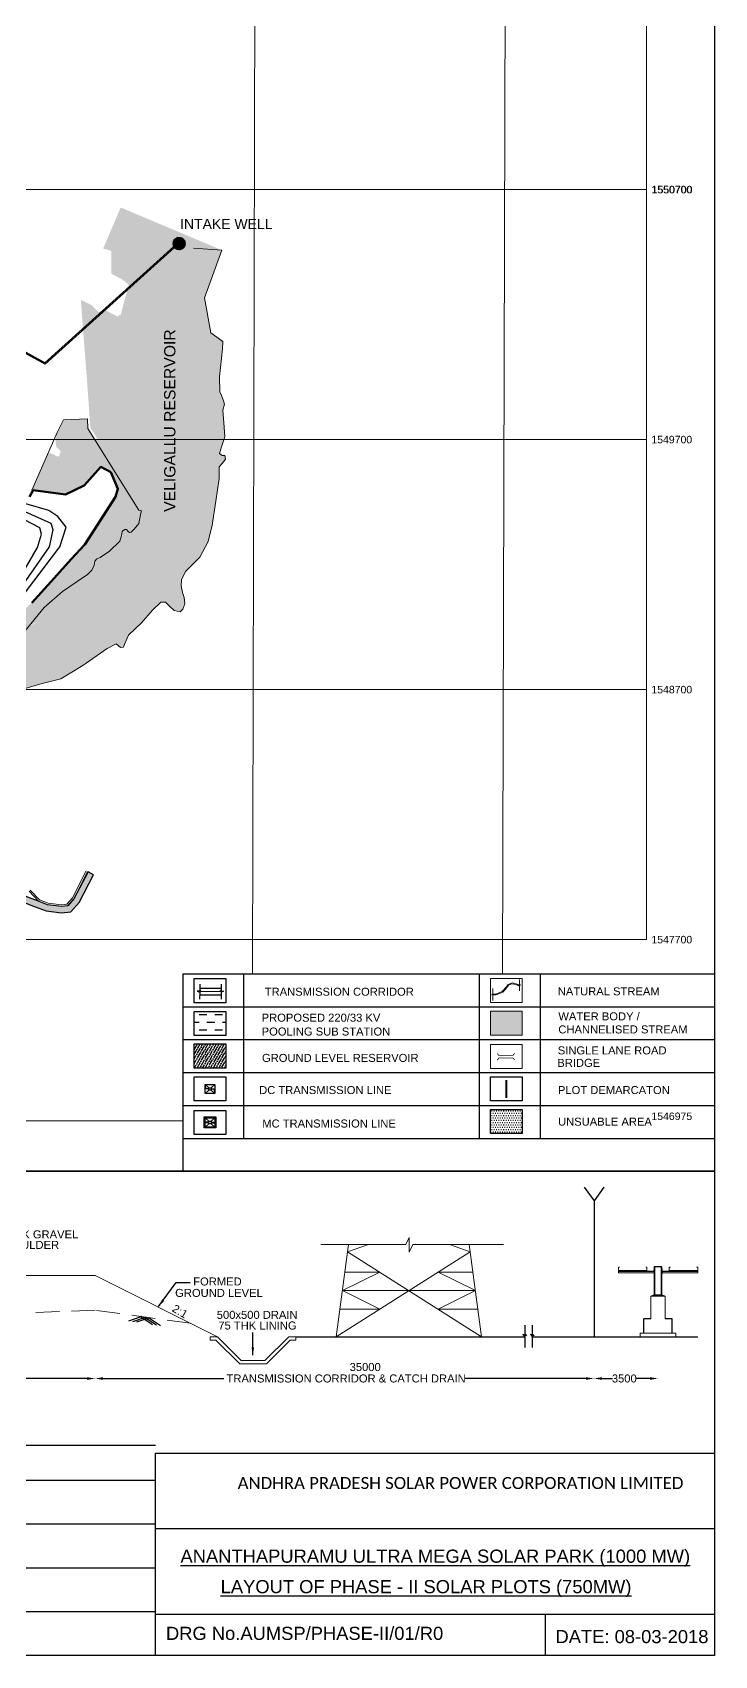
# Model space of a CAD drawing. Header units: metres. Extents: x 166708 to 226832, y 1503833 to 1555994.
# Drawn here: x 224105 to 226832, y 1544836 to 1551328 of the extents above; entities that cross this region are included whole.
import ezdxf

# ---------------------------------------------------------------- set-up
doc = ezdxf.new("R2010")
doc.units = ezdxf.units.M
doc.header["$MEASUREMENT"] = 0
doc.header["$PDMODE"] = 1
doc.linetypes.add('DASHED', pattern=[0.75, 0.5, -0.25])
for name, color, linetype in [('2 M CONTOUR', 33, 'Continuous'), ('CART TRACK', 30, 'Continuous'), ('Details', 7, 'Continuous'), ('EXCAVATED CANAL', 160, 'Continuous'), ('FINAL STAGE -2 BOUNDARY', 1, 'Continuous'), ('GRID', 8, 'Continuous'), ('name power lines', 1, 'Continuous'), ('Names', 254, 'Continuous'), ('Schematic presentation CT', 6, 'Continuous'), ('UT & SP', 1, 'Continuous')]:
    doc.layers.add(name, color=color, linetype=linetype)
for name, color, linetype, lineweight in [('rcc', 6, 'Continuous', 30), ('Revised Grid', 7, 'Continuous', 0), ('STREAM', 140, 'Continuous', 0), ('UUL', 5, 'Continuous', 30)]:
    doc.layers.add(name, color=color, linetype=linetype, lineweight=lineweight)
doc.layers.add('SUBMERGENCE AREA', color=7, linetype='Continuous', lineweight=80, true_color=0x777c88)
doc.styles.add('ARIAL NARROW', font='arial.ttf', dxfattribs={"height": 300})
doc.styles.add('ROMANS', font='romans')
doc.styles.get("Standard").update_dxf_attribs({"font": 'arial.ttf'})
doc.dimstyles.new('STANDARD$0', dxfattribs={"dimscale": 88.888889, "dimtxt": 0.02, "dimasz": 0.02, "dimexe": 0.05, "dimexo": 0.1, "dimgap": 0.002, "dimtad": 2, "dimdec": 0, "dimzin": 1, "dimdsep": 46, "dimtxsty": 'ARIAL NARROW', "dimblk": 'OBLIQUE', "dimcen": 0.09, "dimadec": 0, "dimazin": 0, "dimtfac": 1, "dimtdec": 4, "dimtofl": 0, "dimtmove": 0, "dimatfit": 3, "dimfxl": 1, "dimtolj": 1, "dimtzin": 1, "dimarcsym": 0})
doc.dimstyles.new('STANDARD$7', dxfattribs={"dimscale": 2, "dimtxt": 2.5, "dimasz": 2, "dimexe": 1.25, "dimexo": 0.625, "dimtad": 1, "dimdec": 0, "dimdsep": 46, "dimlunit": 6, "dimtxsty": 'ROMANS', "dimcen": 2.5, "dimadec": 0, "dimazin": 0, "dimtfac": 1, "dimtdec": 0, "dimtmove": 1, "dimatfit": 3, "dimfxl": 1.25, "dimtolj": 1, "dimtzin": 0, "dimarcsym": 0})

# ---------------------------------------------------------------- blocks, each defined once
blk = doc.blocks.new('*D34')
at = {"layer": 'DEFPOINTS', "color": 0, "linetype": 'Continuous', "lineweight": -2, "ltscale": 50, "transparency": 16777216}
for p in [(224355.8, 1546356.3), (226350.3, 1546111.9), (226350.3, 1545944.5)]:
    blk.add_point(p, dxfattribs=at)
at = {"layer": 'Details', "linetype": 'Continuous', "lineweight": -2, "ltscale": 50, "transparency": 16777216}
for p, q in [((224387.8, 1545944.5), (224870.5, 1545944.5)), ((226318.3, 1545944.5), (225835.7, 1545944.5))]:
    blk.add_line(p, q, dxfattribs=at)
for points in [[(224387.8, 1545949.9), (224387.8, 1545939.2), (224355.8, 1545944.5)], [(226318.3, 1545949.9), (226318.3, 1545939.2), (226350.3, 1545944.5)]]:
    blk.add_solid(points, dxfattribs=at)
at = {"layer": 'Details', "color": 0, "linetype": 'Continuous', "ltscale": 50, "transparency": 16777216, "insert": (225353.1, 1545944.5), "char_height": 32, "attachment_point": 5}
blk.add_mtext('\\A1; TRANSMISSION CORRIDOR & CATCH DRAIN', dxfattribs=at)
blk = doc.blocks.new('*D38')
at = {"layer": 'DEFPOINTS', "color": 0, "linetype": 'Continuous', "lineweight": -2, "ltscale": 50, "transparency": 16777216}
for p in [(224355.8, 1546356.3), (221464.7, 1546190.3), (221464.7, 1545944.5)]:
    blk.add_point(p, dxfattribs=at)
at = {"layer": 'Details', "linetype": 'Continuous', "lineweight": -2, "ltscale": 50, "transparency": 16777216}
for p, q in [((221496.7, 1545944.5), (222849.9, 1545944.5)), ((224323.8, 1545944.5), (222970.6, 1545944.5))]:
    blk.add_line(p, q, dxfattribs=at)
for points in [[(221496.7, 1545949.9), (221496.7, 1545939.2), (221464.7, 1545944.5)], [(224323.8, 1545949.9), (224323.8, 1545939.2), (224355.8, 1545944.5)]]:
    blk.add_solid(points, dxfattribs=at)
at = {"layer": 'Details', "color": 0, "linetype": 'Continuous', "ltscale": 50, "transparency": 16777216, "insert": (222910.2, 1545944.5), "char_height": 32, "attachment_point": 5}
blk.add_mtext('\\A1;65000', dxfattribs=at)
blk = doc.blocks.new('*D39')
at = {"layer": 'DEFPOINTS', "color": 0, "linetype": 'Continuous', "lineweight": -2, "ltscale": 50, "transparency": 16777216}
for p in [(226350.3, 1546111.9), (226606.3, 1546111.9), (226350.3, 1545944.5)]:
    blk.add_point(p, dxfattribs=at)
at = {"layer": 'Details', "linetype": 'Continuous', "lineweight": -2, "ltscale": 50, "transparency": 16777216}
for p, q in [((226382.3, 1545944.5), (226423.5, 1545944.5)), ((226574.3, 1545944.5), (226519.1, 1545944.5))]:
    blk.add_line(p, q, dxfattribs=at)
for points in [[(226382.3, 1545949.9), (226382.3, 1545939.2), (226350.3, 1545944.5)], [(226574.3, 1545949.9), (226574.3, 1545939.2), (226606.3, 1545944.5)]]:
    blk.add_solid(points, dxfattribs=at)
at = {"layer": 'Details', "color": 0, "linetype": 'Continuous', "ltscale": 50, "transparency": 16777216, "insert": (226471.3, 1545944.5), "char_height": 32, "attachment_point": 5}
blk.add_mtext('\\A1;3500', dxfattribs=at)
blk = doc.blocks.new('TT')
at = {"layer": 'name power lines', "color": 0, "linetype": 'Continuous', "lineweight": 9, "ltscale": 190}
for p, q in [((-618, 323), (-21, 323)), ((-510, -323), (-423, 323)), ((-510, -323), (430, 272)), ((-430, 272), (-284, 323)), ((-430, 272), (510, -323)), ((27, 323), (663, 323)), ((284, 323), (430, 272)), ((510, -323), (423, 323)), ((-205, 130), (-467, 0)), ((-449, 130), (-205, 130)), ((449, 130), (205, 130)), ((205, 130), (467, 0)), ((-467, 0), (467, 0)), ((-205, -130), (-467, 0)), ((205, -130), (467, 0)), ((-484, -130), (-205, -130)), ((484, -130), (205, -130))]:
    blk.add_line(p, q, dxfattribs=at)
blk.add_lwpolyline([(-21, 323), (1, 372), (1, 270), (27, 323)], dxfattribs=at)
blk = doc.blocks.new('CABLE RACK (SINGLE TIER)')
at = {"color": 7, "linetype": 'Continuous', "lineweight": 9, "ltscale": 50}
for p, q in [((-835, 1390), (-835, 1465)), ((-835, 1465), (-810, 1465)), ((-235, 1390), (-835, 1390)), ((-85, 1380), (-835, 1380)), ((-835, 1380), (-835, 1345)), ((-85, 1370), (-835, 1370)), ((-235, 1465), (-260, 1465)), ((-235, 1390), (-235, 1465)), ((-85, 1402), (-75, 1402)), ((-85, 1398), (-75, 1398)), ((-75, 875), (-75, 1480)), ((-75, 1480), (75, 1480)), ((75, 875), (75, 1480)), ((85, 1402), (75, 1402)), ((85, 1398), (75, 1398)), ((85, 1380), (835, 1380)), ((85, 1370), (835, 1370)), ((235, 1390), (235, 1465)), ((235, 1465), (260, 1465)), ((235, 1390), (835, 1390)), ((835, 1465), (810, 1465)), ((835, 1390), (835, 1465)), ((835, 1380), (835, 1345)), ((-85, 1345), (-835, 1345)), ((-85, 1342), (-75, 1342)), ((-85, 1338), (-75, 1338)), ((85, 1342), (75, 1342)), ((85, 1338), (75, 1338)), ((85, 1345), (835, 1345)), ((-150, 850), (-100, 875)), ((-150, 375), (-150, 850)), ((-150, 850), (150, 850)), ((-129, 855), (-99, 870)), ((-129, 855), (129, 855)), ((100, 875), (-100, 875)), ((99, 870), (-99, 870)), ((129, 855), (99, 870)), ((150, 850), (100, 875)), ((150, 375), (150, 850)), ((-375, 75), (375, 75)), ((-375, 0), (-375, 75)), ((-375, 0), (375, 0)), ((375, 75), (375, 0))]:
    blk.add_line(p, q, dxfattribs=at)
at = {"color": 7, "linetype": 'Continuous', "lineweight": 25, "ltscale": 50}
for p, q in [((-75, 1480), (75, 1480)), ((-75, 875), (-75, 1480)), ((-66, 875), (-66, 1480)), ((66, 1480), (66, 875)), ((75, 1480), (75, 875)), ((75, 875), (-75, 875)), ((75, 870), (-75, 870))]:
    blk.add_line(p, q, dxfattribs=at)
at = {"color": 7}
for p, q in [((-150, 375), (-300, 375)), ((-300, 75), (-300, 375)), ((300, 375), (150, 375)), ((300, 75), (300, 375))]:
    blk.add_line(p, q, dxfattribs=at)
at = {"color": 7, "linetype": 'Continuous', "lineweight": 9, "ltscale": 50}
for points in [[(-85, 1395), (-89, 1395), (-89, 1405), (-85, 1405)], [(-85, 1420), (-75, 1420), (-75, 1320), (-85, 1320)], [(85, 1420), (75, 1420), (75, 1320), (85, 1320)], [(85, 1395), (89, 1395), (89, 1405), (85, 1405)], [(-85, 1345), (-89, 1345), (-89, 1335), (-85, 1335)], [(85, 1345), (89, 1345), (89, 1335), (85, 1335)]]:
    blk.add_lwpolyline(points, close=True, dxfattribs=at)

msp = doc.modelspace()

# ---------------------------------------------------------------- hatches: boundary and pattern name
at = {"layer": 'Details', "linetype": 'Continuous', "ltscale": 50}
h = msp.add_hatch(dxfattribs=at)
h.set_pattern_fill('DASH', color=0, scale=250)
h.set_pattern_definition([(0, (121083.845, 682775.986), (31.25, 31.25), [31.25, -31.25])])
h.paths.add_polyline_path([(224878.28826, 1547412.40116), (224751.40124, 1547412.40116), (224751.40124, 1547316.06609), (224878.28826, 1547316.06609)])
at = {"layer": 'EXCAVATED CANAL', "linetype": 'Continuous'}
h = msp.add_hatch(dxfattribs=at)
h.set_pattern_fill('ANSI36', color=256, scale=10, angle=15, style=0)
h.set_pattern_definition([(60, (33741.5057, 43816), (0.0112182453, 2.5194305708), [3.125, -0.625, 0, -0.625])])
h.paths.add_polyline_path([(224717.31636, 1550482.35023), (224698.01726, 1550492.33516), (224680.34133, 1550507.06528, 0.2804506442), (224666.60395, 1550484.5, 0.9585066346)])
h.paths.add_polyline_path([(224680.34133, 1550507.06528), (224698.01726, 1550492.33516), (224717.31636, 1550482.35023, 0.0211862267), (224717.40749, 1550484.5, 0.5619500908)])
at = {"layer": 'EXCAVATED CANAL'}
h = msp.add_hatch(dxfattribs=at)
h.set_pattern_fill('DOTS', color=256, scale=50)
h.paths.add_polyline_path([(223853.50547, 1547574.24285), (223874.82094, 1547726.60179), (223895.18232, 1547832.9549), (223904.61759, 1547848.87315), (223944.10085, 1547865.2334), (223982.48418, 1547870.48657), (224058.78788, 1547853.70536), (224116.10138, 1547831.43525), (224159.78202, 1547814.65474), (224221.06474, 1547806.96456), (224258.62222, 1547810.80018), (224291.84478, 1547848.61755), (224349.75862, 1547959.17666), (224327.61299, 1547970.77714), (224271.08782, 1547862.86903), (224246.31817, 1547834.67364), (224221.35485, 1547832.12422), (224165.9103, 1547839.08179), (224125.11137, 1547854.75525), (224066.04312, 1547877.7072), (223983.50554, 1547895.8594), (223937.51289, 1547889.56482), (223887.35656, 1547868.78208), (223871.44948, 1547841.94523), (223850.14895, 1547730.68672), (223829.89052, 1547585.88324), (223769.73692, 1547524.70358), (223645.80713, 1547516.17574), (223647.52337, 1547491.23472), (223780.91444, 1547500.4136)])
h = msp.add_hatch(dxfattribs=at)
h.set_pattern_fill('DOTS', color=256, scale=50)
h.paths.add_polyline_path([(223780.91444, 1547500.4136), (223853.50547, 1547574.24285), (223874.82094, 1547726.60179), (223895.18232, 1547832.9549), (223904.61759, 1547848.87315), (223944.10085, 1547865.2334), (223982.48418, 1547870.48657), (224058.78788, 1547853.70536), (224116.10138, 1547831.43525), (224159.78202, 1547814.65474), (224221.06474, 1547806.96456), (224258.62222, 1547810.80018), (224291.84478, 1547848.61755), (224349.75862, 1547959.17666), (224327.61299, 1547970.77714), (224271.08782, 1547862.86903), (224246.31817, 1547834.67364), (224221.35485, 1547832.12422), (224165.9103, 1547839.08179), (224125.11137, 1547854.75525), (224066.04312, 1547877.7072), (223983.50554, 1547895.8594), (223937.51289, 1547889.56482), (223887.35656, 1547868.78208), (223871.44948, 1547841.94523), (223850.14895, 1547730.68672), (223829.89052, 1547585.88324), (223769.73692, 1547524.70358), (223645.80713, 1547516.17574), (223647.52337, 1547491.23472)])
at = {"layer": 'Schematic presentation CT', "ltscale": 3}
h = msp.add_hatch(dxfattribs=at)
h.set_pattern_fill('ANSI36', color=150, scale=75, angle=15, style=0)
h.set_pattern_definition([(60, (-4340.76, 7703.828), (0.08413684, 18.89572928), [23.4375, -4.6875, 0, -4.6875])])
h.paths.add_polyline_path([(224878.28826, 1547282.59179), (224751.40124, 1547282.59179), (224751.40124, 1547186.25672), (224878.28826, 1547186.25672)])
at = {"layer": 'STREAM'}
h = msp.add_hatch(color=256, dxfattribs=at)
h.dxf.hatch_style = 1
h.paths.add_polyline_path([(224852.5793, 1549950.86947), (224864.43234, 1550063.37038), (224866.91445, 1550091.9498), (224818.52918, 1550126.91744), (224793.32295, 1550267.38602), (224862.382, 1550457.74082), (224458.05361, 1550628.09978), (224388.18431, 1550464.53201), (224421.20045, 1550454.09655), (224420.26609, 1550418.01484), (224420.81655, 1550363.25484), (224468.15763, 1550338.0513), (224490.54149, 1550319.12133), (224457.0944, 1550195.93598), (224450.20758, 1550199.33561), (224448.05748, 1550191.4168), (224392.5974, 1550218.79431), (224369.0138, 1550210.30948), (224341.69671, 1550238.06836), (224298.64833, 1550258.91287), (224328.35468, 1549870.71375), (224336.39681, 1549748.31079), (224366.48502, 1549700), (224870.46992, 1549700), (224874.37459, 1549711.5532), (224871.7444, 1549749.91968), (224866.95654, 1549818.16629), (224873.30779, 1549841.9619), (224868.01501, 1549858.8832), (224861.13439, 1549875.80445), (224854.783, 1549890.61062)])
h = msp.add_hatch(color=256, dxfattribs=at)
h.dxf.hatch_style = 1
h.paths.add_polyline_path([(224700.37523, 1549114.95569), (224701.19894, 1549139.64324), (224717.67245, 1549171.73705), (224774.44602, 1549229.11191), (224807.59517, 1549292.03725), (224819.24722, 1549338.60245), (224689.35035, 1549377.97123), (224539.38164, 1549422.39049), (224366.48502, 1549700), (224354.63352, 1549700), (224474.46012, 1549507.60178), (224530.34472, 1549417.87131), (224540.6018, 1549414.83326), (224537.81628, 1549399.99078), (224531.11449, 1549364.28082), (224512.4984, 1549341.21812), (224500.28247, 1549329.80611), (224492.96261, 1549328.05096), (224487.69233, 1549331.85373), (224481.8365, 1549340.04447), (224475.1022, 1549339.75193), (224468.3679, 1549336.24163), (224464.56152, 1549332.4388), (224461.76562, 1549315.71672), (224454.10629, 1549293.93716), (224413.45922, 1549254.23166), (224376.00332, 1549227.70513), (224362.25365, 1549223.44192), (224355.14176, 1549213.9681), (224351.82287, 1549197.38899), (224343.28858, 1549177.96775), (224325.71609, 1549160.89119), (224284.2288, 1549132.3671), (224225.29644, 1549091.84886), (224151.59868, 1549027.98314), (224074.59164, 1548933.62745), (224074.59164, 1548891.86444), (224053.02851, 1548837.23712), (224000, 1548756.19201), (224000, 1548700), (224068.42161, 1548700), (224076.66249, 1548703.72458), (224144.19694, 1548724.0475), (224219.0545, 1548743.55755), (224306.29474, 1548796.65647), (224403.71499, 1548863.7245), (224439.73601, 1548883.35415), (224456.92775, 1548868.63193), (224469.20767, 1548869.44983), (224474.93825, 1548884.17205), (224489.67408, 1548917.70607), (224541.24956, 1548966.78027), (224585.06036, 1549017.02837), (224618.8311, 1549049.12217), (224636.95203, 1549049.12217), (224654.24925, 1549032.66383), (224671.54648, 1549016.20548), (224696.25682, 1549010.445), (224706.96463, 1549021.96589), (224714.37775, 1549043.36176), (224711.90675, 1549068.8722), (224705.31735, 1549087.79934)])
h.paths.add_polyline_path([(224351.0976, 1548827.50056), (224343.13267, 1548847.43555), (224381, 1548867), (224437.64091, 1548896.19672), (224343.13267, 1548847.43555)], flags=17)
h.paths.add_polyline_path([(224089.99652, 1548952.50284), (224092.84007, 1548955.987), (224140, 1548977)], flags=17)
h = msp.add_hatch(color=256, dxfattribs=at)
h.dxf.hatch_style = 1
h.paths.add_polyline_path([(224863.85355, 1549604.86293), (224877.53091, 1549621.68109), (224874.90071, 1549635.87141), (224864.37954, 1549636.92258), (224853.33251, 1549643.75497), (224860.69724, 1549671.08444), (224870.46992, 1549700), (224366.48502, 1549700), (224539.38164, 1549422.39049), (224689.35035, 1549377.97123), (224819.24722, 1549338.60245), (224824.16975, 1549358.27439), (224838.25811, 1549453.49037), (224852.02625, 1549544.49502), (224852.2804, 1549590.67255)])
h = msp.add_hatch(color=256, dxfattribs=at)
h.dxf.hatch_style = 1
h.paths.add_polyline_path([(226063.08314, 1547414.17348), (225936.19612, 1547414.17348), (225936.19612, 1547317.83841), (226063.08314, 1547317.83841)])
at = {"layer": 'SUBMERGENCE AREA', "lineweight": 13}
h = msp.add_hatch(dxfattribs=at)
h.set_pattern_fill('HONEY', color=256, scale=150)
h.set_pattern_definition([(0, (-9.037, -4.519), (28.125, 16.23797632), [18.75, -37.5]), (120, (-9.037, -4.519), (-28.125, 16.23797632), [18.75, -37.5]), (60, (-9.037, -4.519), (6e-15, 32.47595264), [-37.5, 18.75])])
h.paths.add_polyline_path([(224481.8365, 1549340.04447), (224487.69233, 1549331.85373), (224492.96261, 1549328.05096), (224500.28247, 1549329.80611), (224512.4984, 1549341.21812), (224531.11449, 1549364.28082), (224537.81628, 1549399.99078), (224540.6018, 1549414.83326), (224530.34472, 1549417.87131), (224474.46012, 1549507.60178), (224327.35989, 1549743.7916), (224324.76865, 1549783.23085), (224229.96308, 1549779.59307), (224204.31614, 1549728.06471), (224200.4621, 1549719.35853), (224199.00684, 1549704.61126), (224197.68095, 1549687.39157), (224201.21653, 1549669.7304), (224212.70683, 1549660.01674), (224218.89394, 1549650.74461), (224214.03272, 1549644.56315), (224214.03272, 1549633.96646), (224206.07775, 1549631.75881), (224180.88734, 1549645.00469), (224168.26023, 1549646.61518), (224102.46308, 1549497.98082), (224237.88008, 1549479.78882), (224312.26408, 1549516.31082), (224379.19608, 1549590.59082), (224418.54108, 1549569.88882), (224447.01908, 1549503.34082), (224437.22708, 1549471.53582), (224314.37408, 1549280.64082), (224102.37408, 1549047.01382), (223990.96308, 1548946.96612), (223915.40308, 1548879.11282), (223798.96408, 1548738.75582), (223769.17908, 1548713.62082), (223693.55408, 1548688.05782), (223648.53408, 1548651.94782), (223598.85708, 1548580.24082), (223617.32108, 1548538.29982), (223669.68808, 1548501.47082), (223673.29108, 1548477.51482), (223612.35908, 1548351.60082), (223604.04258, 1548285.27905), (223581.10237, 1548219.60592), (223517.07435, 1548115.05613), (223486.58508, 1548037.76882), (223507.27408, 1547815.59082), (223536.02408, 1547673.25382), (223550.52832, 1547569.92634), (223549.96308, 1547559.48082), (223565.31655, 1547557.86137), (223567.60668, 1547579.57328), (223556.53129, 1547645.40131), (223549.37054, 1547695.48082), (223548.90513, 1547698.73571), (223546.15761, 1547784.04826), (223545.46852, 1547829.48482), (223551.52362, 1547900.01786), (223563.85128, 1548003.33773), (223577.16263, 1548106.9529), (223584.65027, 1548161.35828), (223600.98696, 1548202.16228), (223636.38313, 1548257.9278), (223683.35102, 1548302.81222), (223748.91419, 1548340.90931), (223763.46308, 1548351.98082), (223771.52201, 1548357.26543), (223786.3342, 1548373.62161), (223801.14625, 1548400.10296), (223805.82368, 1548428.9209), (223805.82368, 1548449.17138), (223819.07663, 1548468.64297), (223844.0233, 1548527.05773), (223920.61985, 1548654.97979), (223947.22317, 1548695.48082), (223953.16276, 1548704.52329), (223998.10292, 1548753.29264), (224053.02851, 1548837.23712), (224074.59164, 1548891.86444), (224074.59164, 1548933.62745), (224151.59868, 1549027.98314), (224225.29644, 1549091.84886), (224284.2288, 1549132.3671), (224325.71609, 1549160.89119), (224343.28858, 1549177.96775), (224351.82287, 1549197.38899), (224355.14176, 1549213.9681), (224362.25365, 1549223.44192), (224376.00332, 1549227.70513), (224388.80468, 1549237.65255), (224413.45922, 1549254.23166), (224454.10629, 1549293.93716), (224461.76562, 1549315.71672), (224464.56152, 1549332.4388), (224468.3679, 1549336.24163), (224475.1022, 1549339.75193)])
at = {"layer": 'UUL', "lineweight": -2}
h = msp.add_hatch(dxfattribs=at)
h.set_pattern_fill('DOTS', color=0, scale=150)
h.paths.add_polyline_path([(226063.08314, 1547020.33507), (225936.19612, 1547020.33507), (225936.19612, 1546924), (226063.08314, 1546924)])

# ---------------------------------------------------------------- linework, layer by layer
at = {"lineweight": -2}
for p, q in [((226310.58788, 1546709.79563), (226350.3499, 1546655.5)), ((226390.11191, 1546709.79563), (226350.3499, 1546655.5)), ((226350.3499, 1546655.5), (226350.3499, 1546111.88165)), ((224737.37148, 1546165.54872), (224737.37148, 1546165.54872)), ((224737.37148, 1546165.54872), (224737.37148, 1546165.54872)), ((225158.20562, 1546111.88165), (226073.29374, 1546111.88165)), ((226080.76801, 1546115.4545), (226065.44982, 1546120.64739)), ((226065.44982, 1546120.64739), (226073.29374, 1546112.94629)), ((226073.29374, 1546157.61184), (226073.29374, 1546122.82566)), ((226073.29374, 1546122.82566), (226080.76801, 1546115.4545)), ((226073.29374, 1546112.94629), (226073.29374, 1546068.44036)), ((226111.08873, 1546115.4545), (226095.77054, 1546120.64739)), ((226095.77054, 1546120.64739), (226103.61445, 1546112.94629)), ((226103.61445, 1546157.61184), (226103.61445, 1546122.82566)), ((226103.61445, 1546122.82566), (226111.08873, 1546115.4545)), ((226103.61445, 1546112.94629), (226103.61445, 1546068.44036)), ((226103.61445, 1546111.88165), (226535.07855, 1546111.88165)), ((226535.07855, 1546111.88165), (226764.97855, 1546111.88165))]:
    msp.add_line(p, q, dxfattribs=at)
at = {"color": 7}
for p, q in [((224543.15091, 1546191.96272), (224489.23667, 1546173.90513)), ((224559.37619, 1546189.75608), (224505.46195, 1546171.69849)), ((224575.12479, 1546187.61427), (224521.21055, 1546169.55668)), ((224537.82297, 1546192.68732), (224584.95657, 1546160.88722)), ((224553.57158, 1546190.54551), (224600.70517, 1546158.74541)), ((224569.79686, 1546188.33887), (224616.93045, 1546156.53878))]:
    msp.add_line(p, q, dxfattribs=at)
at = {"layer": '2 M CONTOUR'}
for points in [[(224060.51869, 1549108.96032, -1043.86579), (224173.33469, 1549270.88132, -1043.86579), (224188.15269, 1549338.77732, -1043.86579), (224179.77669, 1549364.82532, -1043.86579), (223934.89869, 1549474.19032, -1043.86579)], [(224042.17369, 1549122.99932, -1041.86579), (224125.75469, 1549268.41932, -1041.86579), (224141.93569, 1549321.82332, -1041.86579), (224134.23569, 1549347.49932, -1041.86579), (224015.10469, 1549409.09732, -1041.86579)], [(224077.52769, 1549089.53932, -1045.86579), (224214.33269, 1549271.13932, -1045.86579), (224239.96469, 1549349.08732, -1045.86579), (224206.41269, 1549392.38632, -1045.86579), (224170.72669, 1549416.28632, -1045.86579), (224079.13869, 1549442.32732, -1045.86579)]]:
    msp.add_polyline3d(points, dxfattribs=at)
at = {"layer": 'CART TRACK', "linetype": 'Continuous', "lineweight": 0, "ltscale": 50}
msp.add_line((224768.20778, 1547492.12856), (224865.10177, 1547492.12856), dxfattribs=at)
for points in [[(224091.5364, 1547894.27648), (224129.75004, 1547854.38898), (224165.99732, 1547840.27967), (224221.37304, 1547832.96401), (224245.85059, 1547835.51145), (224270.08968, 1547863.63261), (224325.138, 1547972.27421)], [(224091.5364, 1547894.27648), (224129.75004, 1547854.38898), (224165.99732, 1547840.27967), (224221.37304, 1547832.96401), (224245.85059, 1547835.51145), (224270.08968, 1547863.63261), (224325.138, 1547972.27421)], [(224096.03049, 1547898.25864), (224133.16396, 1547859.49863), (224167.49996, 1547846.13329), (224221.45656, 1547839.00511), (224242.86075, 1547841.23269), (224265.06784, 1547866.9964), (224319.78584, 1547974.98612)], [(224096.03049, 1547898.25864), (224133.16396, 1547859.49863), (224167.49996, 1547846.13329), (224221.45656, 1547839.00511), (224242.86075, 1547841.23269), (224265.06784, 1547866.9964), (224319.78584, 1547974.98612)]]:
    msp.add_lwpolyline(points, dxfattribs=at)
at = {"layer": 'Details'}
for p, q in [((224773.80713, 1547489.88273), (224773.53382, 1547461.80037)), ((224773.80713, 1547521.92354), (224773.80713, 1547496.94174)), ((224859.50243, 1547521.92354), (224859.50243, 1547496.94174)), ((224859.50243, 1547489.88273), (224859.77574, 1547461.80037))]:
    msp.add_line(p, q, dxfattribs=at)
for points in [[(224773.80713, 1547496.94174), (224778.40486, 1547494.05303), (224763.70261, 1547493.93554), (224773.80713, 1547489.88273)], [(224859.50243, 1547496.94174), (224854.90469, 1547494.05303), (224869.60694, 1547493.93554), (224859.50243, 1547489.88273)], [(224597.00572, 1545676.89801), (218692.00572, 1545676.89801)], [(224597.00572, 1545536.5), (218692.00572, 1545536.5)], [(224597.00572, 1545361.5), (218692.00572, 1545361.5)], [(224597.00572, 1545186.5), (218692.00572, 1545186.5)], [(224597.00572, 1545011.5), (218692.00572, 1545011.5)]]:
    msp.add_lwpolyline(points, dxfattribs=at)
for points in [[(218692.00572, 1544836.5), (218692.00572, 1546773.22485), (226832.00572, 1546773.22485), (226832.00572, 1544836.5)], [(224597.00572, 1545645.89801), (226832.00572, 1545645.89801), (226832.00572, 1544836.5), (224597.00572, 1544836.5)]]:
    msp.add_lwpolyline(points, close=True, dxfattribs=at)
at = {"layer": 'Details', "color": 0, "linetype": 'Continuous', "ltscale": 50}
for points in [[(224597.00572, 1545344.72612), (226832.00572, 1545344.72612)], [(224597.00572, 1545001.39872), (226832.00572, 1545001.39872)], [(224597.00572, 1545001.39872), (226832.00572, 1545001.39872)], [(226155.40282, 1545001.39872), (226155.40282, 1544836.5)]]:
    msp.add_lwpolyline(points, dxfattribs=at)
at = {"layer": 'EXCAVATED CANAL', "linetype": 'Continuous'}
for points in [[(224672.94947, 1550467.70389), (224156.00572, 1550001.5), (224027.00572, 1550072), (223981.00572, 1550096), (223245.50572, 1550484), (223227.00572, 1550474), (223229.00572, 1550350), (223059.50572, 1550279.5), (222697.50572, 1550316.5), (222483.00572, 1550205), (222422.00572, 1550050.5), (222323.00572, 1549957), (222257.9252, 1549976.39268)], [(224670.01313, 1550471.78875), (224155.29111, 1550007.58852), (224029.36127, 1550076.41064), (223983.32862, 1550100.42767), (223245.47704, 1550489.66821), (223221.95741, 1550476.9549), (223223.95164, 1550353.31311), (223058.75457, 1550284.60282), (222696.52646, 1550321.62614), (222479.0414, 1550208.57446), (222417.76369, 1550053.37109), (222321.66947, 1549962.61544), (222258.71593, 1549981.37432)]]:
    msp.add_lwpolyline(points, dxfattribs=at)
at = {"layer": 'EXCAVATED CANAL'}
msp.add_lwpolyline([(224058.78788, 1547853.70536), (224116.10138, 1547831.43525), (224159.78202, 1547814.65474), (224221.06474, 1547806.96456), (224258.62222, 1547810.80018), (224291.84478, 1547848.61755), (224349.75862, 1547959.17666), (224327.61299, 1547970.77714), (224271.08782, 1547862.86903), (224246.31817, 1547834.67364), (224221.35485, 1547832.12422), (224165.9103, 1547839.08179), (224125.11137, 1547854.75525), (224066.04312, 1547877.7072)], dxfattribs=at)
msp.add_lwpolyline([(224058.78788, 1547853.70536), (224116.10138, 1547831.43525), (224159.78202, 1547814.65474), (224221.06474, 1547806.96456), (224258.62222, 1547810.80018), (224291.84478, 1547848.61755), (224349.75862, 1547959.17666), (224327.61299, 1547970.77714), (224271.08782, 1547862.86903), (224246.31817, 1547834.67364), (224221.35485, 1547832.12422), (224165.9103, 1547839.08179), (224125.11137, 1547854.75525), (224066.04312, 1547877.7072)], dxfattribs=at)
at = {"layer": 'FINAL STAGE -2 BOUNDARY', "color": 0, "lineweight": 40}
msp.add_line((225999.63963, 1547138.47715), (225999.63963, 1547066.9797), dxfattribs=at)
at = {"layer": 'FINAL STAGE -2 BOUNDARY', "lineweight": 80, "elevation": -1469.86579}
msp.add_lwpolyline([(224102.37408, 1549047.01382), (224191.75539, 1549145.51329), (224260.28454, 1549221.03338), (224314.37408, 1549280.64082), (224437.22708, 1549471.53582), (224447.01908, 1549503.34082), (224418.54108, 1549569.88882), (224379.19608, 1549590.59082), (224312.50624, 1549516.57957), (224237.88008, 1549479.78882), (224108.64715, 1549497.41175), (224093.34413, 1549470.69477)], dxfattribs=at)
at = {"layer": 'GRID', "linetype": 'Continuous', "lineweight": 0}
msp.add_line((225999.99409, 1553742.56864), (225984.9702, 1547563.39983), dxfattribs=at)
at = {"layer": 'name power lines', "color": 0, "linetype": 'Continuous', "lineweight": 9, "ltscale": 190}
for p, q in [((224070.8293, 1546356.33169), (224355.80555, 1546356.33169)), ((224844.70562, 1546111.88165), (224355.80555, 1546356.33169)), ((224844.70562, 1546111.88165), (224816.20562, 1546111.88165)), ((224816.20562, 1546111.88165), (224816.20562, 1546097.63165)), ((224838.80307, 1546097.63165), (224816.20562, 1546097.63165)), ((224838.80307, 1546097.63165), (224933.80307, 1546002.63165)), ((224844.70562, 1546111.88165), (224939.70562, 1546016.88165)), ((225129.70562, 1546111.88165), (225034.70562, 1546016.88165)), ((225135.60816, 1546097.63165), (225040.60816, 1546002.63165)), ((225129.70562, 1546111.88165), (225158.20562, 1546111.88165)), ((225135.60816, 1546097.63165), (225158.20562, 1546097.63165)), ((225158.20562, 1546111.88165), (225158.20562, 1546097.63165)), ((225040.60816, 1546002.63165), (224933.80307, 1546002.63165)), ((225034.70562, 1546016.88165), (224939.70562, 1546016.88165))]:
    msp.add_line(p, q, dxfattribs=at)
at = {"layer": 'name power lines', "color": 17, "linetype": 'DASHED', "lineweight": 9, "ltscale": 190}
for p, q in [((224355.80555, 1546217.44169), (223405.80555, 1546181.72169)), ((224737.37148, 1546165.54872), (224355.80555, 1546217.44169))]:
    msp.add_line(p, q, dxfattribs=at)
at = {"layer": 'name power lines', "color": 7, "linetype": 'Continuous', "ltscale": 190}
for points in [[(224751.40124, 1547150.89596), (224878.28826, 1547150.89596), (224878.28826, 1547054.56089), (224751.40124, 1547054.56089)], [(224751.40124, 1547017.0043), (224878.28826, 1547017.0043), (224878.28826, 1546920.66923), (224751.40124, 1546920.66923)]]:
    msp.add_lwpolyline(points, close=True, dxfattribs=at)
at = {"layer": 'name power lines', "color": 1, "linetype": 'Continuous', "ltscale": 190}
msp.add_lwpolyline([(225936.19612, 1547150.89596), (226063.08314, 1547150.89596), (226063.08314, 1547054.56089), (225936.19612, 1547054.56089)], close=True, dxfattribs=at)
at = {"layer": 'Names', "color": 0, "ltscale": 50}
for points in [[(224706.00572, 1547563.39983), (226832.00572, 1547563.39983)], [(224949.59548, 1547563.39983), (224949.59548, 1546904.92068)], [(225890.8006, 1547563.39983), (225890.8006, 1546904.92068)], [(226134.39036, 1547563.39983), (226134.39036, 1546904.92068)], [(224706.00572, 1547431.704), (226832.00572, 1547431.704)], [(224706.00572, 1547300.00817), (226832.00572, 1547300.00817)], [(224706.00572, 1547168.31234), (226832.00572, 1547168.31234)], [(224706.00572, 1547036.61651), (226832.00572, 1547036.61651)], [(224706.00572, 1546904.92068), (226832.00572, 1546904.92068)]]:
    msp.add_lwpolyline(points, dxfattribs=at)
at = {"layer": 'Names', "color": 7, "linetype": 'Continuous', "ltscale": 50}
for points in [[(224751.40124, 1547544.09699), (224878.28826, 1547544.09699), (224878.28826, 1547447.76192), (224751.40124, 1547447.76192)], [(224751.40124, 1547412.40116), (224878.28826, 1547412.40116), (224878.28826, 1547316.06609), (224751.40124, 1547316.06609)], [(224751.40124, 1547282.59179), (224878.28826, 1547282.59179), (224878.28826, 1547186.25672), (224751.40124, 1547186.25672)]]:
    msp.add_lwpolyline(points, close=True, dxfattribs=at)
at = {"layer": 'rcc', "color": 2, "lineweight": -2}
for p, q in [((224773.80713, 1547505.61674), (224859.50243, 1547505.61674)), ((224773.80713, 1547478.64039), (224859.50243, 1547478.64039))]:
    msp.add_line(p, q, dxfattribs=at)
at = {"layer": 'rcc', "color": 242, "lineweight": -2}
for p, q in [((224799.3636, 1547102.57502), (224797.05545, 1547113.73721)), ((224830.81957, 1547102.57502), (224833.12772, 1547091.41284))]:
    msp.add_line(p, q, dxfattribs=at)
at = {"layer": 'rcc', "color": 19, "lineweight": -2, "const_width": 0.009}
for points in [[(224802.19639, 1547008.62549), (224799.3636, 1546968.68336), (224802.4828, 1546928.74194)], [(224833.93362, 1546928.81966), (224830.81957, 1546968.68336), (224833.51057, 1547008.54811)]]:
    msp.add_lwpolyline(points, dxfattribs=at)
at = {"layer": 'Revised Grid', "color": 252, "linetype": 'Continuous'}
for p, q in [((226560, 1555700), (226560, 1547700)), ((225000, 1553745), (224984.9702, 1547563.39983)), ((219000, 1550700), (226560, 1550700)), ((219000, 1549700), (226560, 1549700)), ((219000, 1548700), (226560, 1548700)), ((219000, 1547700), (226560, 1547700)), ((219000, 1546975.58718), (224706.00572, 1546975.58718))]:
    msp.add_line(p, q, dxfattribs=at)
at = {"layer": 'Schematic presentation CT', "color": 4}
for p, q in [((224810.12484, 1547107.60805), (224795.19959, 1547120.8891)), ((224810.12484, 1547097.54199), (224795.19959, 1547084.26094)), ((224810.12484, 1547102.57502), (224799.3636, 1547102.57502)), ((224820.05834, 1547107.60805), (224834.98358, 1547120.8891)), ((224820.05834, 1547102.57502), (224830.81957, 1547102.57502)), ((224820.05834, 1547097.54199), (224834.98358, 1547084.26094)), ((224810.12484, 1546973.71639), (224795.19959, 1546986.99744)), ((224810.12484, 1546970.5), (224795.19959, 1546970.5)), ((224810.12484, 1546968.68336), (224795.19959, 1546968.68336)), ((224810.12484, 1546966.86672), (224795.19959, 1546966.86672)), ((224810.12484, 1546963.65033), (224795.19959, 1546950.36928)), ((224820.05834, 1546973.71639), (224834.98358, 1546986.99744)), ((224820.05834, 1546970.5), (224834.98358, 1546970.5)), ((224820.05834, 1546968.68336), (224834.98358, 1546968.68336)), ((224820.05834, 1546966.86672), (224834.98358, 1546966.86672)), ((224820.05834, 1546963.65033), (224834.98358, 1546950.36928))]:
    msp.add_line(p, q, dxfattribs=at)
at = {"layer": 'Schematic presentation CT', "color": 7}
msp.add_lwpolyline([(218692.00572, 1555993.5), (226832.00572, 1555993.5), (226832.00572, 1546773.22485), (218692.00572, 1546773.22485)], close=True, dxfattribs=at)
msp.add_lwpolyline([(224706.00572, 1547563.39983), (224706.00572, 1546773.22485), (226832.00572, 1546773.22485)], dxfattribs=at)
at = {"layer": 'Schematic presentation CT', "color": 4}
for points in [[(224795.19959, 1547120.8891), (224834.98358, 1547120.8891), (224834.98358, 1547084.26094), (224795.19959, 1547084.26094)], [(224810.12484, 1547107.60805), (224820.05834, 1547107.60805), (224820.05834, 1547097.54199), (224810.12484, 1547097.54199)], [(224791.57826, 1546990.61877), (224838.60491, 1546990.61877), (224838.60491, 1546946.74795), (224791.57826, 1546946.74795)], [(224795.19959, 1546986.99744), (224834.98358, 1546986.99744), (224834.98358, 1546950.36928), (224795.19959, 1546950.36928)], [(224810.12484, 1546973.71639), (224820.05834, 1546973.71639), (224820.05834, 1546963.65033), (224810.12484, 1546963.65033)]]:
    msp.add_lwpolyline(points, close=True, dxfattribs=at)
at = {"layer": 'STREAM'}
for p, q in [((226052.18745, 1547540.20005, 147.0613), (226052.18745, 1547519.95269, 147.0613)), ((225946.28047, 1547504.33385, 147.0613), (225946.28047, 1547481.19296, 147.0613)), ((225946.28047, 1547455.80786, 147.0613), (225946.28047, 1547477.77563, 147.0613)), ((226052.18745, 1547495.07555, 147.0613), (226052.18745, 1547516.53535, 147.0613))]:
    msp.add_line(p, q, dxfattribs=at)
msp.add_lwpolyline([(224076.66249, 1548703.72458), (224144.19694, 1548724.0475), (224219.0545, 1548743.55755), (224306.29474, 1548796.65647), (224403.71499, 1548863.7245), (224439.73601, 1548883.35415), (224456.92775, 1548868.63193), (224469.20767, 1548869.44983), (224474.93825, 1548884.17205), (224489.67408, 1548917.70607), (224541.24956, 1548966.78027), (224585.06036, 1549017.02837), (224618.8311, 1549049.12217), (224636.95203, 1549049.12217), (224654.24925, 1549032.66383), (224671.54648, 1549016.20548), (224696.25682, 1549010.445), (224706.96463, 1549021.96589), (224714.37775, 1549043.36176), (224711.90675, 1549068.8722), (224705.31735, 1549087.79934), (224700.37523, 1549114.95569), (224701.19894, 1549139.64324), (224717.67245, 1549171.73705), (224774.44602, 1549229.11191), (224807.59517, 1549292.03725), (224824.16975, 1549358.27439), (224838.25811, 1549453.49037), (224852.02625, 1549544.49502), (224852.2804, 1549590.67255), (224863.85355, 1549604.86293), (224877.53091, 1549621.68109), (224874.90071, 1549635.87141), (224864.37954, 1549636.92258), (224853.33251, 1549643.75497), (224860.69724, 1549671.08444), (224874.37459, 1549711.5532), (224871.7444, 1549749.91968), (224866.95654, 1549818.16629), (224873.30779, 1549841.9619), (224868.01501, 1549858.8832), (224861.13439, 1549875.80445), (224854.783, 1549890.61062), (224852.5793, 1549950.86947), (224864.43234, 1550063.37038), (224866.91473, 1550091.95303), (224818.52918, 1550126.91744), (224793.32295, 1550267.38602), (224862.382, 1550457.74082), (224749.58455, 1550466.00558)], dxfattribs=at)
for points in [[(225936.19612, 1547544.37356), (226063.08314, 1547544.37356), (226063.08314, 1547448.03849), (225936.19612, 1547448.03849)], [(225936.19612, 1547414.17348), (226063.08314, 1547414.17348), (226063.08314, 1547317.83841), (225936.19612, 1547317.83841)]]:
    msp.add_lwpolyline(points, close=True, dxfattribs=at)
for points, elevation in [([(225946.28047, 1547481.56035), (225958.21245, 1547481.56035), (225982.71245, 1547492.56035), (226000.21245, 1547510.56035), (226006.21245, 1547518.56035), (226015.75572, 1547524.08541), (226022.71245, 1547527.06035), (226038.71245, 1547523.06035), (226050.64843, 1547519.52377)], 152.20412), ([(225946.28047, 1547481.19296), (225939.46382, 1547479.29318), (225950.46331, 1547480.21292), (225946.28047, 1547477.77563)], 147.0613), ([(226052.18745, 1547514.00628), (226052.16245, 1547514.01035), (226037.71245, 1547520.06035), (226022.21245, 1547522.56035), (226017.71245, 1547522.01035), (226008.21245, 1547518.06035), (226002.21245, 1547508.56035), (225985.21245, 1547490.06035), (225959.71245, 1547479.56035), (225947.61298, 1547478.55206)], 141.91849), ([(226052.18745, 1547519.95269), (226045.3708, 1547518.05291), (226056.37029, 1547518.97265), (226052.18745, 1547516.53535)], 147.0613)]:
    msp.add_lwpolyline(points, dxfattribs=dict(at, elevation=elevation))
at = {"layer": 'STREAM', "color": 7}
msp.add_lwpolyline([(225936.19612, 1547280.59175), (226063.08314, 1547280.59175), (226063.08314, 1547184.25668), (225936.19612, 1547184.25668)], close=True, dxfattribs=at)
at = {"layer": 'SUBMERGENCE AREA', "lineweight": 13}
msp.add_lwpolyline([(224074.59164, 1548933.62745), (224151.59868, 1549027.98314), (224225.29644, 1549091.84886), (224284.2288, 1549132.3671), (224325.71609, 1549160.89119), (224343.28858, 1549177.96775), (224351.82287, 1549197.38899), (224355.14176, 1549213.9681), (224362.25365, 1549223.44192), (224376.00332, 1549227.70513), (224413.45922, 1549254.23166), (224454.10629, 1549293.93716), (224461.76562, 1549315.71672), (224464.56152, 1549332.4388), (224468.3679, 1549336.24163), (224475.1022, 1549339.75193), (224481.8365, 1549340.04447), (224487.69233, 1549331.85373), (224492.96261, 1549328.05096), (224500.28247, 1549329.80611), (224512.4984, 1549341.21812), (224531.11449, 1549364.28082), (224537.81628, 1549399.99078), (224540.6018, 1549414.83326), (224530.34472, 1549417.87131), (224474.46012, 1549507.60178), (224327.35989, 1549743.7916), (224324.76865, 1549783.23085), (224229.96308, 1549779.59307), (224204.31614, 1549728.06471), (224102.46308, 1549497.98082), (224237.88008, 1549479.78882), (224312.26408, 1549516.31082), (224379.19608, 1549590.59082), (224418.54108, 1549569.88882), (224447.01908, 1549503.34082), (224437.22708, 1549471.53582), (224314.37408, 1549280.64082), (224102.37408, 1549047.01382)], dxfattribs=at)
msp.add_lwpolyline([(224074.59164, 1548933.62745), (224151.59868, 1549027.98314), (224225.29644, 1549091.84886), (224284.2288, 1549132.3671), (224325.71609, 1549160.89119), (224343.28858, 1549177.96775), (224351.82287, 1549197.38899), (224355.14176, 1549213.9681), (224362.25365, 1549223.44192), (224376.00332, 1549227.70513), (224413.45922, 1549254.23166), (224454.10629, 1549293.93716), (224461.76562, 1549315.71672), (224464.56152, 1549332.4388), (224468.3679, 1549336.24163), (224475.1022, 1549339.75193), (224481.8365, 1549340.04447), (224487.69233, 1549331.85373), (224492.96261, 1549328.05096), (224500.28247, 1549329.80611), (224512.4984, 1549341.21812), (224531.11449, 1549364.28082), (224537.81628, 1549399.99078), (224540.6018, 1549414.83326), (224530.34472, 1549417.87131), (224474.46012, 1549507.60178), (224327.35989, 1549743.7916), (224324.76865, 1549783.23085), (224229.96308, 1549779.59307), (224204.31614, 1549728.06471), (224102.46308, 1549497.98082), (224237.88008, 1549479.78882), (224312.26408, 1549516.31082), (224379.19608, 1549590.59082), (224418.54108, 1549569.88882), (224447.01908, 1549503.34082), (224437.22708, 1549471.53582), (224314.37408, 1549280.64082), (224102.37408, 1549047.01382)], dxfattribs=at)
at = {"layer": 'UT & SP', "color": 0, "const_width": 3.12}
for points in [[(226032.74678, 1547219.01282), (226026.97015, 1547226.19416), (225969.51609, 1547226.14587), (225962.95331, 1547217.31807)], [(225963.23845, 1547244.51952), (225969.01507, 1547237.33819), (226026.46913, 1547237.38648), (226033.03191, 1547246.21427)], [(225963.23845, 1547244.51952), (225969.01507, 1547237.33819), (226026.46913, 1547237.38648), (226033.03191, 1547246.21427)]]:
    msp.add_lwpolyline(points, dxfattribs=at)
at = {"layer": 'UUL'}
msp.add_lwpolyline([(225936.19612, 1547020.33507), (226063.08314, 1547020.33507), (226063.08314, 1546924), (225936.19612, 1546924)], close=True, dxfattribs=at)

# ---------------------------------------------------------------- block references
at = {"layer": 'name power lines', "color": 0, "linetype": 'Continuous', "lineweight": 9, "xscale": 0.5700000000000001, "yscale": 0.5700000000000001}
msp.add_blockref('TT', (225610.40562, 1546295.96506), dxfattribs=at)
at = {"layer": 'Schematic presentation CT', "color": 7, "lineweight": -2, "xscale": 0.19, "yscale": 0.19}
msp.add_blockref('CABLE RACK (SINGLE TIER)', (226606.32855, 1546111.88165), dxfattribs=at)

# ---------------------------------------------------------------- texts
at = {"layer": 'Details', "color": 0, "linetype": 'Continuous'}
msp.add_text('VELIGALLU RESERVOIR', height=45, rotation=90, dxfattribs=at).set_placement((224676.81459, 1549410.93757))
at = {"layer": 'Details', "color": 7, "linetype": 'Continuous', "ltscale": 50}
for s, p in [('250 THK GRAVEL', (223918.16616, 1546505.07543)), ('SHOULDER ', (223963.36771, 1546462.90464)), ('GROUND LEVEL', (224675.84383, 1546270.86312)), ('FORMED ', (224748.09451, 1546316.61312)), ('500x500 DRAIN', (224842.14472, 1546183.19161)), ('75 THK LINING', (224848.34433, 1546140.4507)), ('35000', (225373.32173, 1545974.53281))]:
    msp.add_text(s, height=32, dxfattribs=at).set_placement(p)
msp.add_text('2:1', height=32, rotation=329.314149289, dxfattribs=at).set_placement((224660.42695, 1546215.25043))
at = {"layer": 'Details', "color": 0, "linetype": 'Continuous', "ltscale": 50}
for s, p in [('%%UANANTHAPURAMU ULTRA MEGA SOLAR PARK (1000 MW)', (224697.00344, 1545207.63954)), ('%%ULAYOUT OF PHASE - II SOLAR PLOTS (750MW)', (224857.68916, 1545085.85302)), ('DRG No.AUMSP/PHASE-II/01/R0', (224639.08079, 1544898.98558)), ('DATE: 08-03-2018', (226196.27653, 1544886.05976))]:
    msp.add_text(s, height=52.5, dxfattribs=at).set_placement(p)
at = {"layer": 'Details', "color": 0, "linetype": 'Continuous', "ltscale": 50, "insert": (224925.69269, 1545550.60354), "char_height": 52.5, "width": 4035, "attachment_point": 1}
msp.add_mtext('{\\fCalibri|b0|i0|c0|p34;\\H0.91667x;ANDHRA PRADESH SOLAR POWER CORPORATION LIMITED\\fArial|b0|i0|c0|p34;\\H1.0909x; \\P\\fCalibri|b0|i0|c0|p34;\\H0.91667x; }', dxfattribs=at)
at = {"layer": 'EXCAVATED CANAL', "linetype": 'Continuous'}
msp.add_text('INTAKE WELL ', height=40, dxfattribs=at).set_placement((224695.53501, 1550542.30588))
at = {"layer": 'GRID', "linetype": 'Continuous', "lineweight": 0}
for s, p in [('1550700', (226579.57282, 1550685.03652)), ('1550700', (226581.17013, 1550684.75021)), ('1549700', (226579.57282, 1549685.03652)), ('1548700', (226579.57282, 1548685.03652)), ('1547700', (226579.57282, 1547685.03652))]:
    msp.add_text(s, height=30, dxfattribs=at).set_placement(p)
at = {"layer": 'Names', "color": 0, "linetype": 'Continuous', "ltscale": 50}
for s, p in [(' TRANSMISSION CORRIDOR ', (225021.59348, 1547475.57674)), ('NATURAL STREAM', (226205.37694, 1547477.10183)), ('PROPOSED 220/33 KV', (225021.59348, 1547371.80452)), ('WATER BODY / ', (226207.74507, 1547377.10903)), ('POOLING SUB STATION', (225021.59348, 1547316.35968)), ('CHANNELISED STREAM', (226207.74507, 1547324.72057)), ('SINGLE LANE ROAD ', (226205.37694, 1547240.86218)), ('GROUND LEVEL RESERVOIR', (225022.95019, 1547210.86011)), (' BRIDGE', (226191.15808, 1547191.11267)), ('DC TRANSMISSION LINE', (225011.56749, 1547082.28431)), ('PLOT DEMARCATON', (226206.08904, 1547082.28431)), (' MC TRANSMISSION LINE', (225011.56749, 1546948.39265)), ('UNSUABLE AREA', (226206.44169, 1546955.8161))]:
    msp.add_text(s, height=32, dxfattribs=at).set_placement(p)
at = {"layer": 'Revised Grid', "linetype": 'Continuous'}
msp.add_text('1546975', height=30, dxfattribs=at).set_placement((226579.57282, 1546978.44266))

# ---------------------------------------------------------------- dimensions: what is measured, and where the dimension line sits
at = {"layer": 'Details', "color": 0, "linetype": 'Continuous', "ltscale": 50}
dim = msp.add_linear_dim(base=(221464.65697, 1545944.52967), p1=(224355.80555, 1546356.33169), p2=(221464.65697, 1546190.29239), angle=180, text='65000', dimstyle='STANDARD$0', override={"dimscale": 1, "dimtxt": 32, "dimasz": 32, "dimexe": 0, "dimexo": 0, "dimgap": 0.09, "dimtad": 0, "dimtih": 1, "dimtoh": 1, "dimzin": 0, "dimtxsty": 'Standard', "dimclrd": 256, "dimfxl": 0, "dimfxlon": 1, "dimtzin": 0}, dxfattribs=at)
dim.commit()
dim.dimension.update_dxf_attribs({"geometry": '*D38', "text_midpoint": (222910.23126, 1545944.52967)})
dim = msp.add_linear_dim(base=(226350.3499, 1545944.52967), p1=(224355.80555, 1546356.33169), p2=(226350.3499, 1546111.88165), text=' TRANSMISSION CORRIDOR & CATCH DRAIN', dimstyle='STANDARD$0', override={"dimscale": 1, "dimtxt": 32, "dimasz": 32, "dimexe": 0, "dimexo": 0, "dimgap": 0.09, "dimtad": 0, "dimtih": 1, "dimtoh": 1, "dimzin": 0, "dimtxsty": 'Standard', "dimclrd": 256, "dimfxl": 0, "dimfxlon": 1, "dimtzin": 0}, dxfattribs=at)
dim.commit()
dim.dimension.update_dxf_attribs({"geometry": '*D34', "text_midpoint": (225353.07772, 1545944.52967)})
dim = msp.add_linear_dim(base=(226350.3499, 1545944.52967), p1=(226606.32855, 1546111.88165), p2=(226350.3499, 1546111.88165), angle=180, text='3500', dimstyle='STANDARD$0', override={"dimscale": 1, "dimtxt": 32, "dimasz": 32, "dimexe": 0, "dimexo": 0, "dimgap": 0.09, "dimtad": 0, "dimtih": 1, "dimtoh": 1, "dimzin": 0, "dimtxsty": 'Standard', "dimclrd": 256, "dimfxl": 0, "dimfxlon": 1, "dimtzin": 0}, dxfattribs=at)
dim.commit()
dim.dimension.update_dxf_attribs({"geometry": '*D39', "text_midpoint": (226471.31569, 1545944.52967), "dimtype": 160})

# ---------------------------------------------------------------- leaders
for points in [[(224609.13665, 1546231.97701), (224679.86713, 1546328.26539), (224735.92623, 1546328.26539)], [(224986.22749, 1546037.81452), (224986.22749, 1546128.16553)]]:
    msp.add_leader(points, dimstyle='STANDARD$7', override={"dimscale": 1, "dimtxt": 32, "dimasz": 32, "dimexe": 0, "dimexo": 0, "dimgap": 0.09, "dimtad": 0, "dimtih": 1, "dimtoh": 1, "dimzin": 0, "dimlunit": 2, "dimtxsty": 'Standard', "dimcen": 0.09, "dimclrd": 256, "dimtdec": 4, "dimtofl": 0, "dimtmove": 0, "dimfxl": 0, "dimfxlon": 1}, dxfattribs=at)

doc.saveas('drawing.dxf')
